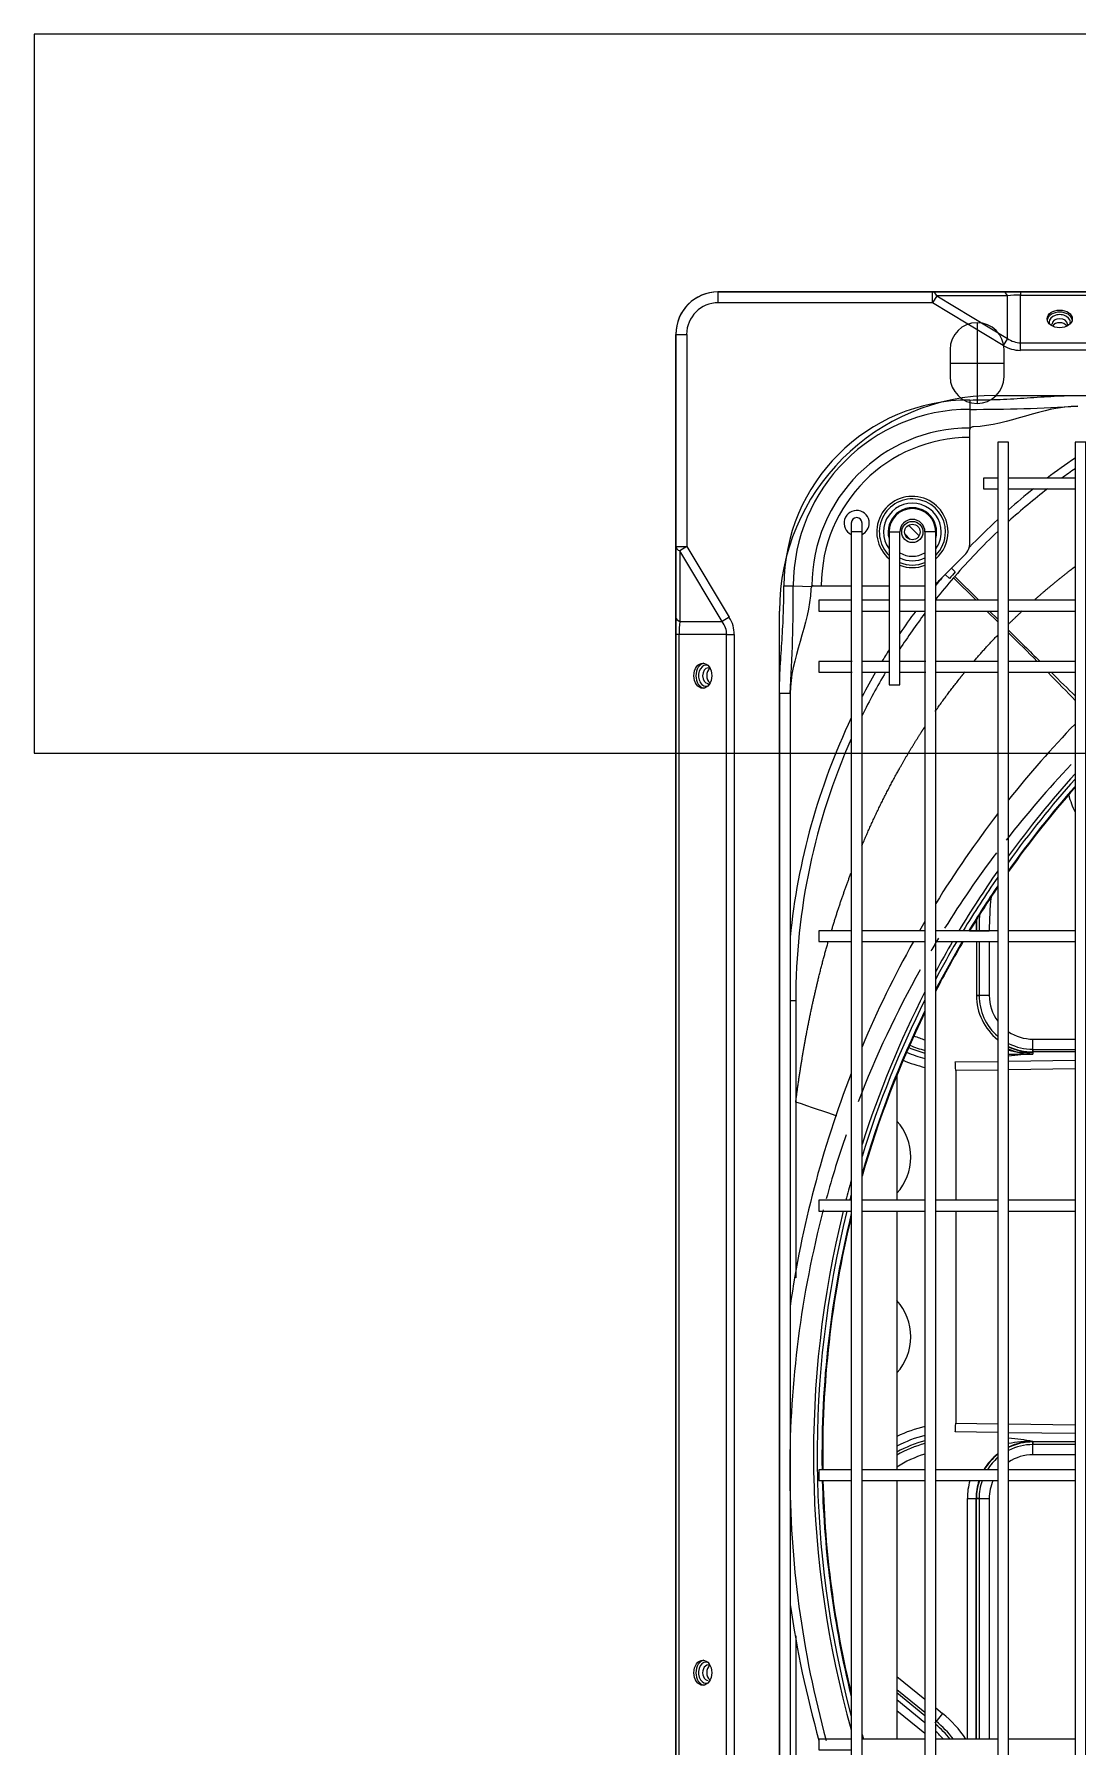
# Model space of a CAD drawing. Header units: millimetres. Extents: x 147592 to 201688, y -27981 to 8299.
# Drawn here: x 174400 to 174690.2, y -586.5 to -110 of the extents above; entities that cross this region are included whole.
import ezdxf

# ---------------------------------------------------------------- set-up
doc = ezdxf.new("R2010")
doc.units = ezdxf.units.MM
for name, color, linetype, lineweight in [('A-DETL-____-WIDE', 7, 'Continuous', 80), ('G-XREF-____-OTLN', 7, 'Continuous', 5), ('M-EQPM-____-OTLN', 7, 'Continuous', 5), ('S-FNDN-____-OTLN', 7, 'Continuous', 5)]:
    doc.layers.add(name, color=color, linetype=linetype, lineweight=lineweight)

# ---------------------------------------------------------------- blocks, each defined once
blk = doc.blocks.new('YXQH_ST_B9-20_rvt-1-二层给排水_消防平面图')
at = {"layer": 'S-FNDN-____-OTLN', "color": 251, "lineweight": 18, "true_color": 0x515151}
for p, q in [((176200.01, -110), (174400.01, -110)), ((174400.01, -110), (174400.01, -310)), ((174400.01, -310), (176200.01, -310))]:
    blk.add_line(p, q, dxfattribs=at)
blk = doc.blocks.new('RUXYQ18BA - top_dwg-V211-二层给排水_消防平面图')
at = {"layer": 'A-DETL-____-WIDE'}
blk.add_line((244.03, -142.4), (244.13, -142.48), dxfattribs=at)
for centre, major_axis in [((278.51, 246.24), (2.15, 0)), ((180.72, 148.44), (0, 2.15))]:
    blk.add_ellipse(centre, major_axis=major_axis, ratio=0.707107, start_param=3.141593, end_param=3.158144, dxfattribs=at)
at = {"layer": 'G-XREF-____-OTLN', "color": 251, "true_color": 0x666666}
for p, q in [((267.56, 255.19), (267.56, 254.32)), ((223.54, 188.42), (220.54, 188.42)), ((231.03, 188.42), (234.03, 188.42)), ((244.03, 188.42), (241.03, 188.42)), ((255.23, 169.43), (248.98, 175.68)), ((249.32, 176.08), (255.97, 169.43)), ((261.27, 163.39), (258.23, 166.43)), ((258.97, 166.43), (261.27, 164.13)), ((255.23, 77.46), (255.34, 77.47)), ((205.09, 58.01), (203.54, 58.01)), ((271.07, 44.48), (271.07, 43.14)), ((282.76, 43.75), (271.07, 43.75)), ((249.44, 40.97), (261.27, 41.13)), ((264.27, 41.17), (282.76, 41.43)), ((282.76, 39.02), (264.27, 38.76)), ((264.27, -59.75), (282.76, -60.01)), ((261.27, -62.13), (249.44, -61.96)), ((282.76, -62.43), (264.27, -62.17)), ((233.23, -129.99), (241.03, -136.31)), ((241.03, -140.91), (233.23, -134.59)), ((233.23, -136.45), (241.03, -142.78)), ((241.03, -145.88), (233.23, -139.56))]:
    blk.add_line(p, q, dxfattribs=at)
at = {"layer": 'G-XREF-____-OTLN', "color": 5, "true_color": 0x0000ff}
for p, q in [((255.52, 246.65), (255.52, 224.16)), ((248.03, 235.4), (263.02, 235.4))]:
    blk.add_line(p, q, dxfattribs=at)
at = {"layer": 'G-XREF-____-OTLN'}
for p, q in [((248.03, 239.15), (248.03, 231.66)), ((263.02, 231.66), (263.02, 239.15)), ((282.76, 203.41), (264.27, 203.41)), ((264.27, 200.42), (282.76, 200.42)), ((235.48, 187.78), (236.9, 186.37)), ((236.49, 190.3), (239.41, 187.38)), ((241.03, 188.42), (241.03, -336.37)), ((244.03, -336.37), (244.03, 188.42)), ((244.99, 174.89), (252.06, 181.96)), ((246.68, 176.58), (247.82, 175.44)), ((249.46, 177.33), (248.45, 178.35)), ((223.54, 173.43), (231.03, 173.43)), ((234.03, 173.43), (241.03, 173.43)), ((248.98, 175.68), (249.32, 176.08)), ((231.03, 169.43), (223.54, 169.43)), ((241.03, 169.43), (234.03, 169.43)), ((261.27, 169.43), (244.03, 169.43)), ((282.76, 169.43), (264.27, 169.43)), ((223.54, 166.43), (231.03, 166.43)), ((234.03, 166.43), (241.03, 166.43)), ((244.03, 166.43), (261.27, 166.43)), ((264.27, 166.43), (282.76, 166.43)), ((231.03, 152.43), (223.54, 152.43)), ((223.54, 149.44), (231.03, 149.44)), ((241.03, 152.43), (234.03, 152.43)), ((234.03, 149.44), (241.03, 149.44)), ((261.27, 152.43), (244.03, 152.43)), ((244.03, 149.44), (261.27, 149.44)), ((282.76, 152.43), (264.27, 152.43)), ((264.27, 149.44), (282.76, 149.44)), ((203.54, 143.44), (203.54, -291.39)), ((241.03, 77.46), (223.54, 77.46)), ((261.27, 77.46), (244.03, 77.46)), ((256.07, 77.47), (256.07, 77.46)), ((282.76, 77.46), (264.27, 77.46)), ((223.54, 74.47), (241.03, 74.47)), ((244.03, 74.47), (261.27, 74.47)), ((256.07, 74.47), (256.07, 59.48)), ((264.27, 74.47), (282.76, 74.47)), ((264.27, 43.14), (271.07, 43.14)), ((271.07, 44.48), (282.76, 44.48)), ((233.23, 37.26), (233.23, 2.49)), ((241.03, 2.49), (223.54, 2.49)), ((261.27, 2.49), (244.03, 2.49)), ((282.76, 2.49), (264.27, 2.49)), ((223.54, -0.5), (241.03, -0.5)), ((233.23, -0.5), (233.23, -72.48)), ((244.03, -0.5), (261.27, -0.5)), ((264.27, -0.5), (282.76, -0.5)), ((282.76, -65.47), (271.07, -65.47)), ((241.03, -72.48), (223.54, -72.48)), ((223.54, -75.47), (241.03, -75.47)), ((233.23, -75.47), (233.23, -147.45)), ((261.27, -72.48), (244.03, -72.48)), ((244.03, -75.47), (261.27, -75.47)), ((282.76, -72.48), (264.27, -72.48)), ((264.27, -75.47), (282.76, -75.47)), ((256.07, -80.47), (256.07, -147.45)), ((233.23, -133.65), (241.03, -139.97)), ((244.03, -142.4), (244.13, -142.48)), ((241.03, -147.45), (223.54, -147.45)), ((261.27, -147.45), (244.03, -147.45)), ((282.76, -147.45), (264.27, -147.45))]:
    blk.add_line(p, q, dxfattribs=at)
at = {"layer": 'G-XREF-____-OTLN', "color": 251, "true_color": 0x666666, "flags": 128}
for points in [[(263.95, 242.29), (262.78, 240.34), (243.11, 252.2), (183.55, 252.2), (183.55, 255.19)], [(244.29, 254.15), (243.11, 252.2), (243.11, 255.19)], [(267.56, 241.08), (1319.06, 241.08), (1319.06, 254.32), (1319.06, 255.19)], [(1319.06, 241.08), (1319.06, 238.96), (267.56, 238.96), (267.56, 241.08), (267.56, 254.32), (1319.06, 254.32)], [(171.76, 243.4), (174.76, 243.4), (174.76, 184.34), (186.61, 164.68), (184.66, 163.5), (172.81, 183.16), (172.81, 163.5), (184.66, 163.5)], [(253.52, 225.14), (253.52, 222.54), (253.52, 217.35), (253.52, 216.98)], [(171.76, 184.34), (174.76, 184.34), (172.81, 183.16)], [(201.81, 173.43), (204.41, 173.43), (209.6, 173.29), (209.6, 173.43), (209.97, 173.43)], [(185.87, -417.8), (185.87, 159.89), (172.64, 159.89), (171.76, 159.89)], [(185.87, 159.89), (187.99, 159.89), (187.99, -417.8), (185.87, -417.8), (172.64, -417.8), (172.64, 159.89)], [(203.54, 143.44), (200.55, 143.44), (200.55, -291.39), (203.54, -291.39)], [(253.46, 77.47), (255.34, 77.47), (258.91, 77.47), (258.91, 77.46)], [(255.34, 77.47), (255.23, 77.47), (256.07, 77.47)], [(255.34, 74.47), (255.34, 59.48), (256.07, 59.48)], [(258.91, 74.47), (258.91, 59.48), (255.34, 59.48)], [(271.07, 43.75), (271.07, 47.32), (282.76, 47.32)], [(261.27, 38.72), (249.57, 38.55), (249.57, 2.49)], [(249.57, -0.5), (249.57, -59.55), (261.27, -59.71)], [(282.76, -64.74), (271.07, -64.74), (271.07, -64.63), (271.07, -65.47)], [(282.76, -68.31), (271.07, -68.31), (271.07, -64.74)], [(252.82, -147.45), (252.82, -80.47), (255.34, -80.47), (258.91, -80.47), (258.91, -147.45)], [(256.07, -80.47), (255.34, -80.47), (255.23, -80.47), (255.23, -147.45), (255.23, -80.47)], [(244.03, -138.74), (245.92, -140.28), (244.03, -142.6), (244.13, -142.48)]]:
    blk.add_lwpolyline(points, dxfattribs=at)
at = {"layer": 'G-XREF-____-OTLN', "flags": 128}
for points in [[(183.55, 255.19), (243.11, 255.19), (262.78, 255.19), (267.56, 255.19), (1319.06, 255.19), (1323.84, 255.19), (1343.51, 255.19), (1403.06, 255.19)], [(171.76, -501.3), (171.76, -442.24), (171.76, -422.58), (171.76, -417.8), (171.76, 159.89), (171.76, 164.68), (171.76, 184.34), (171.76, 243.4)], [(253.52, 185.49), (253.52, 214.75), (253.52, 216.98)], [(261.27, 203.41), (257.27, 203.41), (257.27, 200.42), (261.27, 200.42)], [(220.54, 190.92), (220.54, 188.42), (220.54, -336.37), (220.54, -338.87)], [(223.54, -338.87), (223.54, -336.37), (223.54, 188.42), (223.54, 190.92)], [(231.03, 188.42), (231.03, 145.94), (234.03, 145.94), (234.03, 188.42)], [(209.97, 173.43), (212.2, 173.43), (220.54, 173.43)], [(220.54, 169.43), (211.54, 169.43), (211.54, 166.43), (220.54, 166.43)], [(220.54, 152.43), (211.54, 152.43), (211.54, 149.44), (220.54, 149.44)], [(220.54, 77.46), (211.54, 77.46), (211.54, 74.47), (220.54, 74.47)], [(205.09, 58.01), (205.09, 29.83), (205.09, -19.05)], [(220.54, 2.49), (211.54, 2.49), (211.54, -0.5), (220.54, -0.5)], [(220.54, -72.48), (211.54, -72.48), (211.54, -75.47), (220.54, -75.47)], [(205.09, -118.69), (205.09, -184.6), (205.09, -301.3)], [(220.54, -147.45), (211.54, -147.45), (211.54, -150.44), (220.54, -150.44)]]:
    blk.add_lwpolyline(points, dxfattribs=at)
at = {"layer": 'G-XREF-____-OTLN', "color": 251, "true_color": 0x666666, "flags": 128}
blk.add_lwpolyline([(263.95, 254.15), (244.29, 254.15), (263.95, 242.29)], close=True, dxfattribs=at)
at = {"layer": 'G-XREF-____-OTLN', "flags": 128}
for points in [[(261.27, -361.36), (264.27, -361.36), (264.27, 213.41), (261.27, 213.41)], [(282.76, -361.36), (285.76, -361.36), (285.76, 213.41), (282.76, 213.41)]]:
    blk.add_lwpolyline(points, close=True, dxfattribs=at)
at = {"layer": 'G-XREF-____-OTLN', "color": 251, "true_color": 0x666666}
blk.add_circle((237.53, 188.42), 2.95, dxfattribs=at)
at = {"layer": 'G-XREF-____-OTLN'}
blk.add_circle((237.53, 188.42), 2.15, dxfattribs=at)
for centre, radius, start, end in [((183.55, 243.4), 11.8, 90, 180), ((255.52, 239.15), 7.5, 0, 180), ((255.52, 231.66), 7.5, 180, 360), ((254.01, 217.01), 0.491, 136.5229, 182.8881), ((254.51, 216.33), 1.33, 89.2659, 129.7768), ((385.02, 58.12), 182.23, 124.1326, 127.1259), ((385.02, 58.24), 179.72, 124.678, 126.1191), ((385.02, 58.24), 179.72, 127.7108, 132.2109), ((385.02, 58.12), 182.23, 128.661, 131.4975), ((222.04, 190.92), 3.5, 0, 244.6231), ((222.04, 190.92), 1.5, 0, 180), ((222.04, 190.92), 3.5, 295.3769, 0), ((237.53, 188.42), 6.5, 90, 180), ((237.53, 188.42), 3.5, 0, 180), ((237.53, 188.42), 6.5, 0, 90), ((385.02, 58.12), 182.23, 132.7689, 136.2763), ((385.02, 58.24), 179.72, 133.5153, 139.0285), ((248.53, 185.49), 5, 314.9999, 0), ((385.02, 58.01), 180.59, 138.6426, 139.4374), ((210.62, 172.44), 1.32, 140.189, 180.7683), ((209.94, 172.94), 0.489, 87.0221, 133.5669), ((384.78, 58.01), 179.7, 139.0912, 141.5636), ((384.91, 58.01), 182.22, 139.7972, 140.6338), ((241.46, 178.42), 5, 300.9451, 314.9999), ((384.91, 58.01), 182.22, 142.1449, 142.3044), ((384.91, 58.01), 182.22, 143.4867, 145.8902), ((384.78, 58.01), 179.7, 143.1288, 147.0269), ((384.91, 58.01), 182.22, 147.61, 148.7878), ((384.78, 58.01), 179.7, 149.4156, 153.8099), ((384.91, 58.01), 182.22, 149.884, 152.321), ((384.91, 58.01), 182.22, 154.425, 174.4291), ((493.47, -68.44), 292.88, 136.0078, 141.4969), ((384.78, 58.01), 179.7, 156.0674, 180), ((493.47, -68.44), 281.09, 138.5579, 144.6284), ((493.47, -68.44), 280.89, 138.6041, 144.6859), ((493.47, -68.44), 292.88, 142.4492, 148.3956), ((493.47, -68.44), 281.09, 145.6985, 148.7291), ((493.47, -68.44), 280.89, 145.7583, 148.7043), ((346.04, 77.47), 89.96, 177.2039, 180), ((493.47, -68.44), 292.88, 149.5335, 150.1204), ((493.47, -68.44), 292.88, 150.7947, 157.1689), ((493.47, -68.44), 280.89, 149.4175, 152.6304), ((493.47, -68.44), 281.09, 149.4416, 152.5517), ((271.07, 59.48), 14.99, 180, 229.2066), ((493.47, -68.44), 281.09, 153.9089, 163.8073), ((493.47, -68.44), 280.89, 153.9923, 163.9484), ((249.08, 74.47), 31.33, 246.9289, 255.116), ((271.07, 59.48), 14.99, 243.0423, 270), ((271.07, 59.48), 16.33, 245.4074, 270), ((493.47, -68.44), 292.88, 158.7316, 171.8547), ((222.11, 14.49), 14.99, 360, 42.0936), ((222.11, 14.49), 14.99, 360, 42.0936), ((222.11, 14.49), 14.99, 317.9064, 0), ((222.11, 14.49), 14.99, 317.9064, 0), ((493.47, -68.44), 281.09, 166.1673, 180.8219), ((493.47, -68.44), 280.89, 166.3339, 180.8224), ((222.11, -35.49), 14.99, 360, 42.0936), ((222.11, -35.49), 14.99, 360, 42.0936), ((222.11, -35.49), 14.99, 317.9064, 0), ((222.11, -35.49), 14.99, 317.9064, 0), ((249.08, -95.46), 31.33, 104.884, 120.381), ((271.07, -80.47), 14.99, 90, 116.9577), ((271.07, -80.47), 14.99, 130.7934, 147.783), ((493.47, -68.44), 281.09, 181.4332, 193.8327), ((493.47, -68.44), 280.89, 181.4343, 193.6661), ((271.07, -80.47), 14.99, 160.5413, 180), ((493.47, -68.44), 292.88, 188.1453, 195.7177), ((226.09, -164.73), 28.65, 37.1167, 50.9645), ((493.47, -68.44), 280.89, 196.0516, 196.3353), ((493.47, -68.44), 281.09, 196.1927, 196.3234)]:
    blk.add_arc(centre, radius, start, end, dxfattribs=at)
at = {"layer": 'G-XREF-____-OTLN', "color": 251, "true_color": 0x666666}
for centre, radius, start, end in [((183.55, 243.4), 8.8, 90, 180), ((253.52, 173.43), 51.71, 90, 180), ((253.52, 173.43), 49.11, 90, 180), ((254.65, 703.33), 480.79, 269.8657, 273.4414), ((253.52, 173.43), 43.92, 90, 180), ((253.52, 173.43), 41.32, 90, 180), ((253.52, 239.34), 22, 270, 270.3489), ((237.53, 188.42), 9.91, 0, 229.033), ((237.53, 188.42), 9.2, 0, 225.0915), ((237.53, 188.42), 8.02, 0, 215.9289), ((237.53, 188.42), 6.75, 0, 195.7757), ((237.53, 188.42), 9.2, 314.9085, 0), ((237.53, 188.42), 9.91, 310.967, 0), ((237.53, 188.42), 6.75, 344.2243, 0), ((237.53, 188.42), 8.02, 324.0711, 0), ((237.53, 188.42), 6.75, 238.7898, 301.2102), ((237.53, 188.42), 8.02, 244.15, 295.85), ((237.53, 188.42), 9.2, 247.6576, 292.3424), ((237.53, 188.42), 9.91, 249.3273, 290.6727), ((-276.38, 172.3), 480.8, 356.5586, 0.1343), ((493.47, -68.44), 283.44, 138.0222, 143.9641), ((493.47, -68.44), 282.44, 138.2481, 144.2437), ((305.34, 121.33), 25.07, 193.9624, 205.7818), ((493.47, -68.44), 283.44, 145.0076, 149.0174), ((493.47, -68.44), 282.44, 145.2983, 148.8956), ((346.04, 77.47), 87.13, 173.8182, 180), ((346.04, 77.47), 90.81, 178.1351, 180), ((346.04, 77.47), 90.7, 178.0171, 180), ((493.47, -68.44), 283.44, 149.7219, 151.65), ((493.47, -68.44), 282.44, 149.6034, 152.0281), ((493.47, -68.44), 283.44, 152.9542, 162.2434), ((493.47, -68.44), 282.44, 153.3541, 162.8878), ((271.07, 59.48), 15.73, 180, 231.4774), ((271.07, 59.48), 12.16, 180, 216.3064), ((249.08, 74.47), 28.49, 247.0468, 253.5935), ((271.07, 59.48), 12.16, 236.0016, 270), ((249.08, 74.47), 33.51, 246.8852, 256.1055), ((249.08, 74.47), 32.06, 246.9102, 255.4646), ((270.1, 71.95), 28.33, 258.1147, 271.9648), ((271.07, 59.48), 15.73, 244.3951, 270), ((271.07, 59.48), 15.84, 244.5829, 270), ((258.26, 109.52), 67.11, 275.1517, 280.999), ((249.08, 74.47), 35.92, 246.8745, 257.0559), ((493.47, -68.44), 283.44, 164.3528, 165.5061), ((493.47, -68.44), 282.44, 165.0938, 165.4537), ((493.47, -68.44), 283.44, 166.1314, 195.6472), ((493.47, -68.44), 282.44, 166.0813, 194.9062), ((249.08, -95.46), 35.92, 102.9441, 116.1704), ((249.08, -95.46), 33.51, 103.8945, 118.2171), ((249.08, -95.46), 32.06, 104.5354, 119.6144), ((270.1, -92.94), 28.33, 88.0352, 101.8858), ((271.07, -80.47), 15.84, 90, 115.4171), ((271.07, -80.47), 15.73, 90, 115.6049), ((258.26, -130.51), 67.11, 79.001, 84.8487), ((249.08, -95.46), 28.49, 106.4065, 123.7884), ((271.07, -80.47), 15.84, 128.2111, 149.6851), ((271.07, -80.47), 15.73, 128.5226, 149.454), ((271.07, -80.47), 12.16, 90, 123.9984), ((271.07, -80.47), 18.25, 164.1165, 180), ((271.07, -80.47), 15.84, 161.6152, 180), ((271.07, -80.47), 15.73, 161.484, 180), ((271.07, -80.47), 12.16, 155.7386, 180), ((226.09, -164.73), 31.49, 33.3019, 50.9645), ((226.09, -164.73), 27.91, 38.2664, 50.0003), ((226.09, -164.73), 26.47, 40.7828, 47.3171)]:
    blk.add_arc(centre, radius, start, end, dxfattribs=at)
for centre, major_axis, ratio, start_param, end_param in [((243.11, 252.2), (0, 3), 0.516334, 5.420579, 6.283185), ((262.78, 252.2), (0, 3), 0.516334, 5.420579, 6.283185), ((267.56, 252.2), (-9.2, 0), 0.230578, 4.712389, 5.115386), ((278.51, 246.8), (2.95, 0), 0.707107, 6.019922, 9.424778), ((278.51, 246.24), (2.15, 0), 0.707107, 0.000965, 3.141593), ((278.51, 246.8), (2.95, 0), 0.707107, 3.141593, 3.404856), ((278.51, 246.24), (2.15, 0), 0.707107, 3.141593, 3.158144), ((267.56, 256.2), (0, 17.25), 0.707107, 2.738596, 3.141593), ((267.56, 256.2), (0, 15.13), 0.60798, 2.738596, 3.141593), ((174.76, 184.34), (3, 0), 0.516334, 3.141593, 4.004199), ((174.76, 164.68), (3, 0), 0.516334, 3.141593, 4.004199), ((174.76, 159.89), (0, 9.2), 0.230578, 1.1678, 1.570796), ((170.75, 159.89), (15.13, 0), 0.60798, 0, 0.402997), ((170.75, 159.89), (17.25, 0), 0.707107, 0, 0.402997), ((263.43, 163.53), (-29.58, 29.8), 0.026119, 1.625593, 1.927306), ((261.51, 161.59), (-29.79, 29.57), 0.026119, 4.370156, 4.645321), ((180.15, 148.44), (0, 2.95), 0.707107, 0, 3.40483), ((180.72, 148.44), (0, 2.15), 0.707107, 0.000965, 3.141593), ((180.15, 148.44), (0, 2.95), 0.707107, 6.024815, 6.283185), ((261.51, 161.59), (-29.79, 29.57), 0.026119, 3.942447, 4.260733), ((263.43, 163.53), (-29.58, 29.8), 0.026119, 2.039718, 2.312428), ((180.72, 148.44), (0, 2.15), 0.707107, 3.141593, 3.158144), ((249.44, 38.55), (-0.04, 2.5), 0.052331, 4.711654, 6.021018), ((204.34, 29.83), (-19.18, 6.52), 0.011862, 4.026649, 4.677293), ((249.44, -59.55), (0.04, 2.5), 0.052331, 3.40376, 4.713124), ((180.15, -128.95), (0, 2.95), 0.707107, 6.024815, 9.424778), ((180.72, -128.95), (0, 2.15), 0.707107, 0.000965, 3.158144), ((180.15, -128.95), (0, 2.95), 0.707107, 3.141593, 3.404829)]:
    blk.add_ellipse(centre, major_axis=major_axis, ratio=ratio, start_param=start_param, end_param=end_param, dxfattribs=at)
at = {"layer": 'G-XREF-____-OTLN'}
for centre, major_axis in [((278.51, 247.7), (3.5, 0)), ((179.25, 148.44), (0, 3.5)), ((179.25, -128.95), (0, 3.5))]:
    blk.add_ellipse(centre, major_axis=major_axis, ratio=0.707107, dxfattribs=at)
for centre, major_axis, start_param, end_param in [((278.51, 247.13), (3.5, 0), 0.11454, 3.027053), ((278.51, 245.11), (2.15, 0), 0.420294, 2.707251), ((179.82, 148.44), (0, 3.5), 0.114534, 3.027059), ((181.85, 148.44), (0, 2.15), 0.421495, 2.716531), ((179.82, -128.95), (0, 3.5), 0.114536, 3.027057), ((181.85, -128.95), (0, 2.15), 0.420294, 2.707251)]:
    blk.add_ellipse(centre, major_axis=major_axis, ratio=0.707107, start_param=start_param, end_param=end_param, dxfattribs=at)
for points, knots in [([(280.65, 246.24), (280.66, 246.22), (280.69, 246.07), (280.6, 245.89), (280.47, 245.73), (280.46, 245.72)], [0, 0, 0, 0, 0.0376259, 0.300995, 0.3193476, 0.3193476, 0.3193476, 0.3193476]), ([(180.71, 150.58), (180.74, 150.58), (180.89, 150.61), (181.06, 150.53), (181.22, 150.4), (181.23, 150.39)], [0, 0, 0, 0, 0.0376259, 0.300995, 0.3150279, 0.3150279, 0.3150279, 0.3150279]), ([(180.71, -126.81), (180.74, -126.81), (180.89, -126.78), (181.06, -126.86), (181.23, -126.99), (181.24, -127)], [0, 0, 0, 0, 0.0376259, 0.300995, 0.3193476, 0.3193476, 0.3193476, 0.3193476])]:
    blk.add_open_spline(points, degree=3, knots=knots, dxfattribs=at)
at = {"layer": 'G-XREF-____-OTLN', "color": 251, "true_color": 0x666666}
for points, degree, knots in [([(253.52, 225.14), (256.03, 225.14), (258.53, 225.19), (263.53, 225.38), (266.03, 225.51), (271.02, 225.83), (273.52, 226.01), (278.51, 226.3), (281.01, 226.41), (283.51, 226.41)], 3, [0, 0, 0, 0, 0.25, 0.25, 0.5, 0.5, 0.75, 0.75, 1, 1, 1, 1]), ([(271.49, 169.53), (276.24, 173.73), (281.32, 177.68), (281.99, 178.21), (282.68, 178.73)], 2, [0.05843563, 0.05843563, 0.05843563, 0.125, 0.125, 0.13412664, 0.13412664, 0.13412664]), ([(200.55, 143.44), (200.55, 145.94), (200.65, 148.44), (200.95, 153.44), (201.13, 155.93), (201.44, 160.93), (201.58, 163.42), (201.76, 168.42), (201.81, 170.92), (201.81, 173.43)], 3, [0, 0, 0, 0, 0.25, 0.25, 0.5, 0.5, 0.75, 0.75, 1, 1, 1, 1]), ([(243.85, 138.44), (247.17, 143.23), (250.75, 147.72), (251.46, 148.62), (252.19, 149.51)], 2, [0.79672013, 0.79672013, 0.79672013, 0.875, 0.875, 0.8902671, 0.8902671, 0.8902671]), ([(223.49, 101.12), (228.07, 112.04), (233.63, 122.03), (236.66, 127.48), (239.96, 132.63), (240.46, 133.4), (240.96, 134.17)], 2, [0.5091326, 0.5091326, 0.5091326, 0.6666667, 0.6666667, 0.75, 0.75, 0.7621915, 0.7621915, 0.7621915]), ([(205.09, 29.83), (206.25, 38.89), (207.83, 47.46), (209.49, 56.51), (211.63, 65.1), (212.81, 69.86), (214.14, 74.48)], 2, [0, 0, 0, 0.125, 0.125, 0.25, 0.25, 0.3147805, 0.3147805, 0.3147805])]:
    blk.add_open_spline(points, degree=degree, knots=knots, dxfattribs=at)
at = {"layer": 'G-XREF-____-OTLN'}
for points in [[(283.51, 223.41), (273.83, 223.41), (264.2, 218.01), (254.52, 217.65)], [(209.3, 172.43), (208.94, 162.75), (203.54, 153.12), (203.54, 143.44)]]:
    blk.add_open_spline(points, degree=3, dxfattribs=at)
at = {"layer": 'G-XREF-____-OTLN', "color": 251, "true_color": 0x666666}
for points in [[(264.24, 162.77), (266.19, 164.68), (268.2, 166.54)], [(254.76, 152.58), (257.89, 156.24), (261.18, 159.66)], [(215.03, 77.49), (217.5, 85.69), (220.44, 93.46)]]:
    blk.add_open_spline(points, degree=2, dxfattribs=at)
blk = doc.blocks.new('RUXYQ18BA - RUXYQ18BA-V210-二层给排水_消防平面图')
at = {"layer": 'M-EQPM-____-OTLN'}
for p, q in [((609.88, 768.29), (-609.86, 768.29)), ((-621.55, 756.6), (-621.55, 11.66)), ((-532.76, 739.5), (-76.99, 739.5)), ((-529.04, 726.51), (-532.04, 726.51)), ((-532.04, 726.51), (-532.04, 151.74)), ((-529.04, 151.74), (-529.04, 726.51)), ((-507.55, 726.51), (-510.55, 726.51)), ((-510.55, 726.51), (-510.55, 151.74)), ((-531.98, 716.51), (-536.04, 716.51)), ((-536.04, 716.51), (-536.04, 713.51)), ((-510.49, 716.51), (-529.04, 716.51)), ((-536.04, 713.51), (-531.97, 713.51)), ((-529.04, 713.51), (-510.48, 713.51)), ((-572.77, 704.02), (-572.77, 701.52)), ((-572.77, 701.52), (-572.77, 176.73)), ((-569.77, 701.52), (-569.77, 704.02)), ((-569.77, 176.73), (-569.77, 701.52)), ((-562.27, 701.52), (-562.27, 659.04)), ((-559.28, 659.04), (-559.28, 701.52)), ((-552.28, 701.52), (-552.28, 176.73)), ((-549.28, 176.73), (-549.28, 701.52)), ((-581.77, 682.53), (-581.77, 679.53)), ((-572.66, 682.53), (-581.77, 682.53)), ((-562.27, 682.53), (-569.77, 682.53)), ((-552.17, 682.53), (-559.28, 682.53)), ((-531.81, 682.53), (-549.28, 682.53)), ((-510.32, 682.53), (-529.04, 682.53)), ((-592.76, 198.74), (-592.76, 679.5)), ((-581.77, 679.53), (-572.65, 679.53)), ((-569.77, 679.53), (-562.27, 679.53)), ((-559.28, 679.53), (-552.15, 679.53)), ((-549.28, 679.53), (-532.04, 679.53)), ((-529.04, 679.53), (-510.55, 679.53)), ((-572.57, 665.53), (-581.77, 665.53)), ((-581.77, 665.53), (-581.77, 662.53)), ((-581.77, 662.53), (-572.55, 662.53)), ((-562.27, 665.53), (-569.77, 665.53)), ((-569.77, 662.53), (-562.27, 662.53)), ((-552.07, 665.53), (-559.28, 665.53)), ((-559.28, 662.53), (-552.06, 662.53)), ((-532.04, 665.53), (-549.28, 665.53)), ((-549.28, 662.53), (-532.04, 662.53)), ((-510.55, 665.53), (-529.04, 665.53)), ((-529.04, 662.53), (-510.55, 662.53)), ((-562.27, 659.04), (-559.28, 659.04)), ((-581.77, 590.56), (-581.77, 587.56)), ((-572.77, 590.56), (-581.77, 590.56)), ((-581.77, 587.56), (-572.77, 587.56)), ((-552.28, 590.56), (-569.77, 590.56)), ((-569.77, 587.56), (-552.28, 587.56)), ((-532.04, 590.56), (-549.28, 590.56)), ((-549.28, 587.56), (-532.04, 587.56)), ((-510.55, 590.56), (-529.04, 590.56)), ((-529.04, 587.56), (-510.55, 587.56)), ((-572.77, 515.59), (-581.77, 515.59)), ((-581.77, 515.59), (-581.77, 512.59)), ((-552.28, 515.59), (-569.77, 515.59)), ((-532.04, 515.59), (-549.28, 515.59)), ((-510.55, 515.59), (-529.04, 515.59)), ((-581.77, 512.59), (-572.77, 512.59)), ((-569.77, 512.59), (-552.28, 512.59)), ((-549.28, 512.59), (-532.04, 512.59)), ((-529.04, 512.59), (-510.55, 512.59)), ((-581.77, 440.62), (-581.77, 437.62)), ((-572.77, 440.62), (-581.77, 440.62)), ((-552.28, 440.62), (-569.77, 440.62)), ((-532.04, 440.62), (-549.28, 440.62)), ((-510.55, 440.62), (-529.04, 440.62)), ((-581.77, 437.62), (-572.77, 437.62)), ((-569.77, 437.62), (-552.28, 437.62)), ((-549.28, 437.62), (-532.04, 437.62)), ((-529.04, 437.62), (-510.55, 437.62)), ((-572.77, 365.65), (-581.77, 365.65)), ((-581.77, 365.65), (-581.77, 362.65)), ((-552.28, 365.65), (-569.77, 365.65)), ((-532.04, 365.65), (-549.28, 365.65)), ((-510.55, 365.65), (-529.04, 365.65))]:
    blk.add_line(p, q, dxfattribs=at)
for centre, radius, start, end in [((-609.86, 756.6), 11.69, 90, 180), ((-532.76, 679.5), 60, 90, 180), ((-571.27, 704.02), 1.5, 0, 180), ((-555.78, 701.52), 6.5, 90, 180), ((-555.78, 701.52), 6.5, 0, 90), ((-555.78, 701.52), 3.5, 0, 180), ((-304.88, 440.62), 285, 136.5046, 142.0708), ((-304.88, 440.62), 285, 142.9734, 148.0882), ((-304.88, 440.62), 285, 148.7421, 149.5718), ((-304.88, 440.62), 285, 150.7798, 158.9548), ((-304.88, 440.62), 285, 160.9093, 164.672), ((-304.88, 440.62), 285, 165.3045, 180), ((-304.88, 440.62), 285, 180, 195.328)]:
    blk.add_arc(centre, radius, start, end, dxfattribs=at)
blk.add_blockref('RUXYQ18BA - top_dwg-V211-二层给排水_消防平面图', (-793.31, 513.1))

msp = doc.modelspace()

# ---------------------------------------------------------------- block references
at = {"lineweight": 5}
msp.add_blockref('YXQH_ST_B9-20_rvt-1-二层给排水_消防平面图', (0, 0), dxfattribs=at)
at = {"layer": 'M-EQPM-____-OTLN', "lineweight": 80}
msp.add_blockref('RUXYQ18BA - RUXYQ18BA-V210-二层给排水_消防平面图', (175200.01, -950), dxfattribs=at)

doc.saveas('drawing.dxf')
